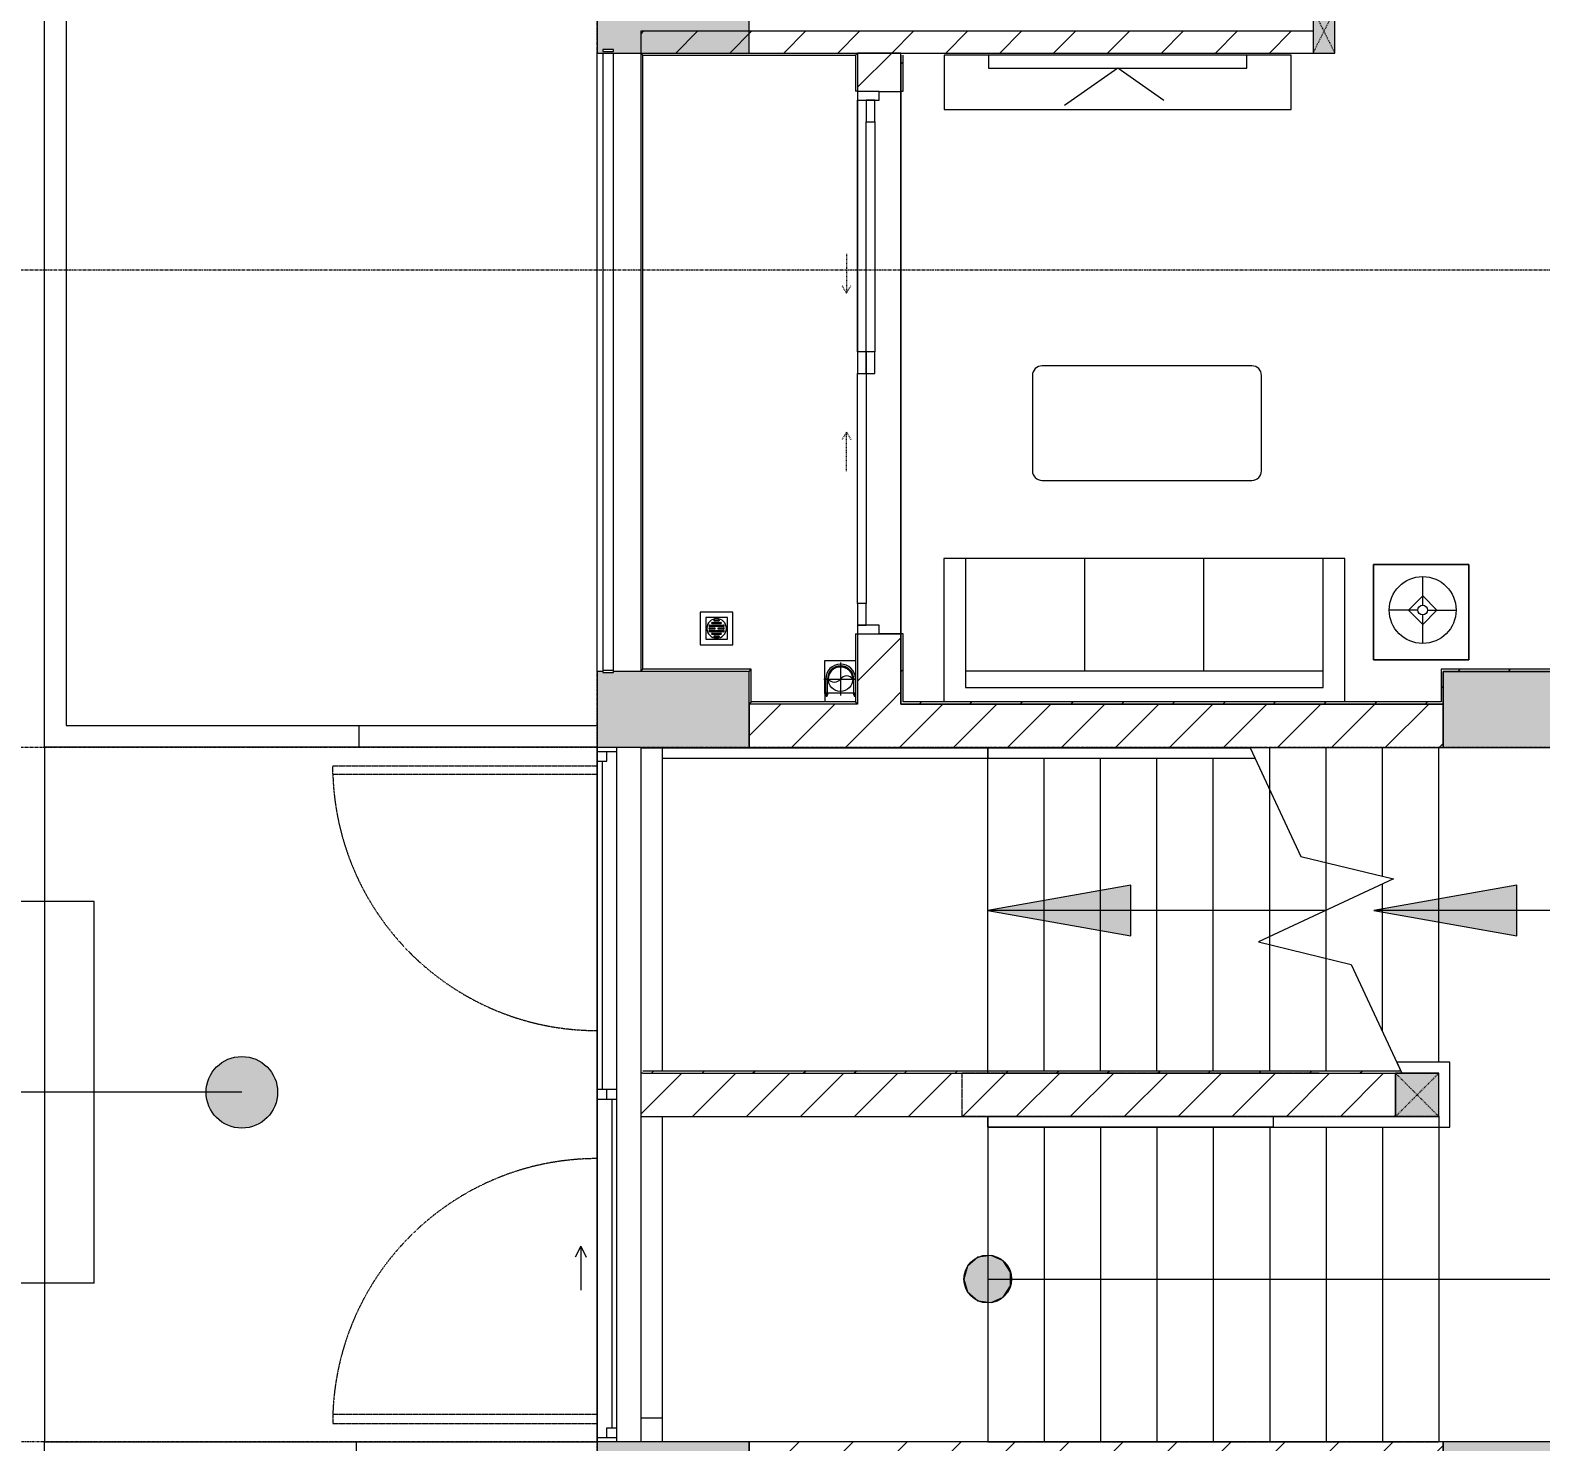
# Model space of a CAD drawing. Header units: millimetres. Extents: x -24439 to 198341, y -52871 to 149926.
# Drawn here: x 31038 to 38003, y 33837 to 40342 of the extents above; entities that cross this region are included whole.
import ezdxf

# ---------------------------------------------------------------- set-up
doc = ezdxf.new("R2010")
doc.units = ezdxf.units.MM
for name, pattern in [('Dash', [6, 3, -3]), ('Grid Line', [22.225, 12.7, -3.175, 3.175, -3.175]), ('IMPORT-CENTER _3_', [10.16, 6.35, -1.27, 1.27, -1.27]), ('NET VAN', [1.06, 0.53, -0.53]), ('Overhead', [3.96875, 2.38125, -1.5875])]:
    doc.linetypes.add(name, pattern=pattern)
for name, color, linetype, lineweight in [('0-1', 7, 'Continuous', 5), ('A-ANNO-NOTE', 131, 'Continuous', 9), ('A-DETL-GENF-2', 9, 'NET VAN', 9), ('A-DOOR', 31, 'Continuous', 9), ('A-DOOR-FRAM', 31, 'Continuous', 9), ('A-DOOR-HDLN', 31, 'Dash', 9), ('A-FLOR', 192, 'Continuous', 9), ('A-FLOR-1', 9, 'Continuous', 9), ('A-FLOR-HRAL', 11, 'Continuous', 9), ('A-FLOR-HRAL-1', 9, 'Continuous', 9), ('A-GLAZ', 151, 'Continuous', 9), ('A-WALL', 113, 'Continuous', 9), ('A-WALL-1', 253, 'Continuous', 18), ('A-WALL-3', 113, 'Continuous', 18), ('A-WALL-PATT-1', 10, 'Continuous', 9), ('A-WALL-PATT-2', 9, 'Continuous', 9), ('A-WALL-PATT-3', 111, 'Continuous', 9), ('G-IMPT', 8, 'Continuous', 9), ('G-IMPT-2', 8, 'IMPORT-CENTER _3_', 9), ('I-FURN', 30, 'Continuous', 9), ('I-FURN-1', 9, 'Continuous', 9), ('I-WALL-1', 253, 'Continuous', 18), ('I-WALL-3', 2, 'Continuous', 18), ('M-EQPM', 50, 'Continuous', 9), ('S-BEAM-1', 9, 'Continuous', 9), ('S-COLS', 52, 'Continuous', 9), ('S-COLS-1', 254, 'Continuous', 5), ('S-COLS-2', 253, 'Continuous', 18), ('S-COLS-3', 9, 'Continuous', 9), ('S-COLS-4', 52, 'Continuous', 18), ('S-COLS-5', 52, 'Dash', 9), ('S-COLS-HDLN', 52, 'Dash', 9), ('S-COLS-HDLN-1', 9, 'Dash', 9), ('S-GRID-1', 1, 'Grid Line', 9), ('S-STRS', 31, 'Continuous', 9), ('S-STRS-ANNO', 31, 'Continuous', 9), ('S-STRS-MBND', 31, 'Overhead', 9), ('S-STRS-MBND-1', 31, 'Continuous', 9)]:
    doc.layers.add(name, color=color, linetype=linetype, lineweight=lineweight)
doc.styles.add('Arial_6', font='arial_0.ttf', dxfattribs={"height": 2})
pattern_1 = [(45, (0, 0), (-124.4508, 124.4508), [])]
pattern_2 = [(45, (0, 0), (-116.6726, 116.6726), [])]

# ---------------------------------------------------------------- blocks, each defined once
blk = doc.blocks.new('NCV_TKTC_KET CAU_rvt-1-TKCS_MB ĐỊNH VỊ CAO ĐỘ THIẾT KẾ')
at = {"layer": 'S-COLS-1'}
h = blk.add_hatch(color=256, dxfattribs=at)
h.paths.add_polyline_path([(34352.6, 40236.9), (34352.6, 40586.9), (33652.6, 40586.9), (33652.6, 40236.9), (33727.6, 40236.9)])
h.paths.add_polyline_path([(33677.6, 40243.7), (33677.6, 40253.7), (33727.6, 40253.7), (33727.6, 40243.7)])
for points in [[(33852.6, 37036.9), (34352.6, 37036.9), (34352.6, 37386.9), (33727.6, 37386.9), (33727.6, 37381.9), (33677.6, 37381.9), (33677.6, 37386.9), (33652.6, 37386.9), (33652.6, 37037.4), (33852.6, 37037.4)], [(38642.6, 37036.9), (38852.6, 37036.9), (38852.6, 37386.9), (37552.6, 37386.9), (37552.6, 37036.9), (38037.4, 37036.9)], [(34352.6, 33486.9), (34352.6, 33836.9), (33652.6, 33836.9), (33652.6, 33486.9), (33677.6, 33486.9), (33677.6, 33491.9), (33727.6, 33491.9), (33727.6, 33486.9)], [(38642.6, 33486.9), (38852.6, 33486.9), (38852.6, 33836.9), (37552.6, 33836.9), (37552.6, 33486.9), (38037.4, 33486.9)]]:
    blk.add_hatch(color=256, dxfattribs=at).paths.add_polyline_path(points)
at = {"layer": 'A-FLOR-1'}
blk.add_line((35452.6, 35545.6), (35452.6, 36985.2), dxfattribs=at)
at = {"layer": 'S-BEAM-1'}
for p, q in [((33952.6, 35545.3), (33952.6, 36985.2)), ((33952.6, 33836.9), (33952.6, 35335.6)), ((33852.6, 33946.9), (33952.6, 33946.9)), ((33952.6, 33836.9), (33952.6, 33946.9))]:
    blk.add_line(p, q, dxfattribs=at)
at = {"layer": 'S-COLS-2'}
for p, q in [((33652.6, 40586.9), (33652.6, 40236.9)), ((34352.6, 40236.9), (34352.6, 40586.9)), ((33652.6, 40236.9), (34352.6, 40236.9)), ((33652.6, 37386.9), (33652.6, 37037.4)), ((33677.6, 37386.9), (33652.6, 37386.9)), ((34352.6, 37386.9), (33727.6, 37386.9)), ((34352.6, 37036.9), (34352.6, 37386.9)), ((37552.6, 37386.9), (37552.6, 37036.9)), ((38852.6, 37386.9), (37552.6, 37386.9)), ((33852.6, 37036.9), (34352.6, 37036.9)), ((37552.6, 37036.9), (38852.6, 37036.9)), ((33652.6, 33836.9), (33652.6, 33486.9)), ((34352.6, 33836.9), (33652.6, 33836.9)), ((34352.6, 33486.9), (34352.6, 33836.9)), ((37552.6, 33836.9), (37552.6, 33486.9)), ((38852.6, 33836.9), (37552.6, 33836.9))]:
    blk.add_line(p, q, dxfattribs=at)
blk = doc.blocks.new('G1_SOF - BO TRU - 100x200-V61-TKCS_MB ĐỊNH VỊ CAO ĐỘ THIẾT KẾ')
at = {"layer": 'S-COLS-3'}
blk.add_hatch(color=256, dxfattribs=at).paths.add_polyline_path([(50, -100), (50, 100), (-50, 100), (-50, -100)])
at = {"layer": 'S-COLS-2'}
for p, q in [((50, 100), (-50, 100)), ((-50, 100), (-50, -100)), ((50, -100), (50, 100)), ((-50, -100), (50, -100))]:
    blk.add_line(p, q, dxfattribs=at)
at = {"layer": 'S-COLS-HDLN-1'}
for p, q in [((50, 100), (-50, -100)), ((-50, 100), (50, -100))]:
    blk.add_line(p, q, dxfattribs=at)
blk = doc.blocks.new('LOBBY_SOFA_1 - LOBBY_SOFA_1-850634-TKCS_MB ĐỊNH VỊ CAO ĐỘ THIẾT KẾ')
at = {"layer": 'I-FURN'}
for p, q in [((-2556, 0), (-2556, -660)), ((-708, -660), (-708, 0)), ((-2457, -66), (-2457, -660)), ((-807, -66), (-2457, -66)), ((-807, -660), (-807, -66)), ((-3128.2, -193.5), (-2688.2, -193.5)), ((-3128.2, -633.5), (-3128.2, -193.5)), ((-2688.2, -193.5), (-2688.2, -633.5)), ((-807, -143), (-2457, -143)), ((-1907, -143), (-1907, -660)), ((-1357, -143), (-1357, -660)), ((-2915.4, -269), (-2915.4, -401)), ((-2915.4, -357), (-2981.4, -423)), ((-2849.4, -423), (-2915.4, -357)), ((-2937.4, -423), (-3069.4, -423)), ((-2981.4, -423), (-2915.4, -489)), ((-2915.4, -489), (-2849.4, -423)), ((-2915.4, -445), (-2915.4, -577)), ((-2893.4, -423), (-2761.4, -423)), ((-2688.2, -633.5), (-3128.2, -633.5)), ((-2556, -660), (-708, -660)), ((-1160.3, -1020.5), (-2128.3, -1020.5)), ((-2172.3, -1064.5), (-2172.3, -1504.5)), ((-1116.3, -1504.5), (-1116.3, -1064.5)), ((-2128.3, -1548.5), (-1160.3, -1548.5))]:
    blk.add_line(p, q, dxfattribs=at)
for radius in [154, 22]:
    blk.add_circle((-2915.4, -423), radius, dxfattribs=at)
for centre, start, end in [((-2128.3, -1064.5), 90, 180), ((-1160.3, -1064.5), 0, 90), ((-2128.3, -1504.5), 180, 270), ((-1160.3, -1504.5), 270, 0)]:
    blk.add_arc(centre, 44, start, end, dxfattribs=at)
at = {"layer": 'I-FURN-1'}
for p, q in [((-2556, 0), (-2556, -660)), ((-708, -660), (-708, 0)), ((-2688.2, -193.5), (-3128.2, -193.5)), ((-3128.2, -193.5), (-3128.2, -633.5)), ((-2688.2, -633.5), (-2688.2, -193.5)), ((-3128.2, -633.5), (-2688.2, -633.5)), ((-2556, -660), (-708, -660)), ((-1160.3, -1020.5), (-2128.3, -1020.5)), ((-2172.3, -1064.5), (-2172.3, -1504.5)), ((-1116.3, -1504.5), (-1116.3, -1064.5)), ((-2128.3, -1548.5), (-1160.3, -1548.5))]:
    blk.add_line(p, q, dxfattribs=at)
for centre, start, end in [((-2128.3, -1064.5), 90, 180), ((-1160.3, -1064.5), 0, 90), ((-2128.3, -1504.5), 180, 270), ((-1160.3, -1504.5), 270, 0)]:
    blk.add_arc(centre, 44, start, end, dxfattribs=at)
blk = doc.blocks.new('RES_BAN AN - RES_BAN AN-V82-TKCS_MB ĐỊNH VỊ CAO ĐỘ THIẾT KẾ')
at = {"layer": 'I-FURN-1'}
for p, q in [((1600, 0), (0, 0)), ((0, 0), (0, -250)), ((1600, -250), (1600, 0)), ((0, -250), (1600, -250))]:
    blk.add_line(p, q, dxfattribs=at)
blk = doc.blocks.new('KE TIVI-2 - KE TIVI-2-V83-TKCS_MB ĐỊNH VỊ CAO ĐỘ THIẾT KẾ')
at = {"layer": 'I-FURN-1'}
for p, q in [((-595.6, 0), (-595.6, -60)), ((595.6, 0), (-595.6, 0)), ((-595.6, -60), (595.6, -60)), ((0, -60), (-245.7, -232.1)), ((213, -209.1), (0, -60)), ((595.6, -60), (595.6, 0))]:
    blk.add_line(p, q, dxfattribs=at)
blk = doc.blocks.new('Railing - Railing-962544-TKCS_MB ĐỊNH VỊ CAO ĐỘ THIẾT KẾ')
at = {"layer": 'A-FLOR-HRAL-1'}
for p, q in [((10944.1, 30976.2), (10954.1, 30966.2)), ((10954.1, 30966.2), (11934.1, 30966.2)), ((10954.1, 28136.2), (10954.1, 30966.2)), ((11944.1, 30976.2), (11934.1, 30966.2)), ((11934.1, 30966.2), (11934.1, 30800.1)), ((11944.1, 30800.1), (11934.1, 30800.1)), ((11934.1, 28300.1), (11944.1, 28300.1)), ((11934.1, 28300.1), (11934.1, 27986.2)), ((10944.1, 28126.2), (10954.1, 28136.2)), ((11454.1, 28136.2), (10954.1, 28136.2)), ((11444.1, 28126.2), (11454.1, 28136.2)), ((11454.1, 27986.2), (11454.1, 28136.2)), ((11454.1, 27986.2), (11444.1, 27976.2)), ((11934.1, 27986.2), (11454.1, 27986.2)), ((11944.1, 27976.2), (11934.1, 27986.2))]:
    blk.add_line(p, q, dxfattribs=at)
blk = doc.blocks.new('NCV_TKTC_TANG 1_rvt-1-TKCS_MB ĐỊNH VỊ CAO ĐỘ THIẾT KẾ')
at = {"layer": 'A-WALL-PATT-1'}
h = blk.add_hatch(dxfattribs=at)
h.set_pattern_fill('FP_2', color=256, style=0, pattern_type=2)
h.set_pattern_definition(pattern_1)
h.paths.add_polyline_path([(36952.6, 40236.9), (36952.6, 40336.9), (33852.6, 40336.9), (33852.6, 40236.9), (36826.9, 40236.9)])
at = {"layer": 'A-WALL-PATT-2'}
h = blk.add_hatch(dxfattribs=at)
h.set_pattern_fill('FP_3', color=256, style=0, pattern_type=2)
h.set_pattern_definition(pattern_2)
h.paths.add_polyline_path([(35062.6, 37246.9), (35062.6, 37560.7), (35052.6, 37560.7), (35052.6, 37246.9)])
h.paths.add_polyline_path([(35052.6, 40060.7), (35062.6, 40060.7), (35062.6, 40226.9), (35052.6, 40226.9)])
h = blk.add_hatch(dxfattribs=at)
h.set_pattern_fill('FP_3', color=256, style=0, pattern_type=2)
h.set_pattern_definition(pattern_2)
h.paths.add_polyline_path([(37552.6, 37246.9), (37552.6, 37396.9), (37542.6, 37396.9), (37542.6, 37246.9)])
h = blk.add_hatch(dxfattribs=at)
h.set_pattern_fill('FP_3', color=256, style=0, pattern_type=2)
h.set_pattern_definition(pattern_2)
h.paths.add_polyline_path([(38862.6, 37386.9), (38862.6, 37396.9), (37552.6, 37396.9), (37552.6, 37386.9), (38852.6, 37386.9)])
h = blk.add_hatch(dxfattribs=at)
h.set_pattern_fill('FP_3', color=256, style=0, pattern_type=2)
h.set_pattern_definition(pattern_2)
h.paths.add_polyline_path([(37552.6, 37236.9), (37552.6, 37246.9), (35052.6, 37246.9), (35052.6, 37236.9), (36826.9, 37236.9)])
at = {"layer": 'A-FLOR-1'}
for p, q in [((35052.6, 40060.3), (35052.6, 37560.7)), ((35052.6, 37560.7), (35052.6, 40060.3)), ((34852.6, 40020.3), (34852.6, 38860.3)), ((34952.6, 37560.7), (35052.6, 37560.7))]:
    blk.add_line(p, q, dxfattribs=at)
at = {"layer": 'A-WALL-1'}
for p, q in [((36952.6, 40336.9), (33852.6, 40336.9)), ((33852.6, 40336.9), (33852.6, 40236.9)), ((33852.6, 40236.9), (36952.6, 40236.9))]:
    blk.add_line(p, q, dxfattribs=at)
at = {"layer": 'I-WALL-1'}
for p, q in [((35052.6, 40226.9), (35052.6, 40060.7)), ((35062.6, 40060.7), (35062.6, 40226.9)), ((35052.6, 40060.7), (35062.6, 40060.7)), ((35052.6, 37560.7), (35052.6, 37246.9)), ((35062.6, 37560.7), (35052.6, 37560.7)), ((35062.6, 37246.9), (35062.6, 37560.7)), ((37552.6, 37396.9), (37542.6, 37396.9)), ((37542.6, 37396.9), (37542.6, 37246.9)), ((38862.6, 37396.9), (37552.6, 37396.9)), ((37552.6, 37246.9), (37552.6, 37386.9)), ((37552.6, 37386.9), (38852.6, 37386.9)), ((35052.6, 37246.9), (35052.6, 37236.9)), ((35052.6, 37236.9), (37552.6, 37236.9)), ((37542.6, 37246.9), (35062.6, 37246.9)), ((37552.6, 37236.9), (37552.6, 37246.9))]:
    blk.add_line(p, q, dxfattribs=at)
at = {"layer": 'A-FLOR-HRAL-1'}
blk.add_blockref('Railing - Railing-962544-TKCS_MB ĐỊNH VỊ CAO ĐỘ THIẾT KẾ', (22908.5, 9260.7), dxfattribs=at)
at = {"layer": 'I-FURN-1'}
for name, p in [('RES_BAN AN - RES_BAN AN-V82-TKCS_MB ĐỊNH VỊ CAO ĐỘ THIẾT KẾ', (35252.2, 40226.9)), ('KE TIVI-2 - KE TIVI-2-V83-TKCS_MB ĐỊNH VỊ CAO ĐỘ THIẾT KẾ', (36052.2, 40226.9))]:
    blk.add_blockref(name, p, dxfattribs=at)
at = {"layer": 'I-FURN-1', "rotation": 180}
blk.add_blockref('LOBBY_SOFA_1 - LOBBY_SOFA_1-850634-TKCS_MB ĐỊNH VỊ CAO ĐỘ THIẾT KẾ', (34542.6, 37246.9), dxfattribs=at)
at = {"layer": 'S-COLS-3'}
blk.add_blockref('G1_SOF - BO TRU - 100x200-V61-TKCS_MB ĐỊNH VỊ CAO ĐỘ THIẾT KẾ', (37002.6, 40336.9), dxfattribs=at)
blk = doc.blocks.new('FD_01 - FD_01-1200x2200mm-1787917-TKCS_MB ĐỊNH VỊ CAO ĐỘ THIẾT KẾ')
at = {"layer": 'A-DETL-GENF-2'}
for p, q in [((570, 100), (570, 1320)), ((570, 1320), (610, 1320)), ((610, 1320), (610, 100))]:
    blk.add_line(p, q, dxfattribs=at)
blk.add_arc((610, 100), 1220, 91.87889, 180, dxfattribs=at)
blk = doc.blocks.new('FD_01 - FD_01-1200x2200mm-1787918-TKCS_MB ĐỊNH VỊ CAO ĐỘ THIẾT KẾ')
at = {"layer": 'A-DETL-GENF-2'}
for p, q in [((570, -100), (570, -1320)), ((610, -1320), (610, -100)), ((570, -1320), (610, -1320))]:
    blk.add_line(p, q, dxfattribs=at)
blk.add_arc((610, -100), 1220, 180, 268.12111, dxfattribs=at)
blk = doc.blocks.new('Top Rail Type - Top Rail_Internal_-950603-TKCS_MB ĐỊNH VỊ CAO ĐỘ THIẾT KẾ')
at = {"layer": 'A-FLOR-HRAL'}
for p, q in [((35452.6, 35286.5), (35452.6, 35335.6)), ((36768.5, 35336.5), (36768.5, 35286.5)), ((36768.5, 35286.5), (35452.6, 35286.5))]:
    blk.add_line(p, q, dxfattribs=at)
blk = doc.blocks.new('Top Rail Type - Top Rail_Internal_-V159-TKCS_MB ĐỊNH VỊ CAO ĐỘ THIẾT KẾ')
at = {"layer": 'A-FLOR-HRAL'}
for p, q in [((37338.8, 35586), (37362.1, 35536)), ((37458, 35586), (37338.8, 35586)), ((37458, 35536), (37362.1, 35536)), ((37583, 35586), (37458, 35586)), ((37533, 35536), (37458, 35536)), ((37533, 35461), (37533, 35536)), ((37583, 35461), (37583, 35586)), ((37533, 35336.5), (37533, 35461)), ((37583, 35286.5), (37583, 35461)), ((35452.6, 35335.6), (35452.6, 35286.5)), ((36768.5, 35336.5), (37458, 35336.5)), ((37458, 35336.5), (37533, 35336.5)), ((35452.6, 35286.5), (37458, 35286.5)), ((37458, 35286.5), (37583, 35286.5))]:
    blk.add_line(p, q, dxfattribs=at)
blk = doc.blocks.new('Railing - 50 x 10mm-1251311-TKCS_MB ĐỊNH VỊ CAO ĐỘ THIẾT KẾ')
at = {"layer": 'A-FLOR-HRAL'}
for p, q in [((25, 5), (-25, 5)), ((-25, 5), (-25, -5)), ((25, -5), (25, 5)), ((-25, -5), (25, -5))]:
    blk.add_line(p, q, dxfattribs=at)
blk = doc.blocks.new('Railing - Railing-1598316-TKCS_MB ĐỊNH VỊ CAO ĐỘ THIẾT KẾ')
at = {"layer": 'A-FLOR-HRAL'}
for p, q in [((33677.6, 40236.9), (33677.6, 37391.9)), ((33727.6, 37391.9), (33727.6, 40236.9))]:
    blk.add_line(p, q, dxfattribs=at)
for p in [(33702.6, 40248.7), (33702.6, 37386.9)]:
    blk.add_blockref('Railing - 50 x 10mm-1251311-TKCS_MB ĐỊNH VỊ CAO ĐỘ THIẾT KẾ', p)
blk = doc.blocks.new('TKTC_XREF_251221_MB TANG 1 - TKTC_XREF_260130_MB TANG 1_dwg_THU NUOC - THU NUOC-444531-TKCS_MB TẦNG 1-4202120-TKCS_MB ĐỊNH VỊ CAO ĐỘ THIẾT KẾ')
at = {"layer": 'M-EQPM'}
for p, q in [((-23.3, 10.8), (40.9, 10.8)), ((40.9, 4.8), (-23.3, 4.8)), ((-11, 23.3), (28.5, 23.3)), ((28.5, 17.3), (-11, 17.3)), ((-1.1, 35.6), (18.5, 35.6)), ((18.5, 29.6), (-1.1, 29.6)), ((-23.3, -13.6), (40.9, -13.6)), ((40.9, -19.6), (-23.3, -19.6)), ((-11, -26.1), (28.5, -26.1)), ((28.5, -32.1), (-11, -32.1)), ((-1.1, -38.5), (18.5, -38.5)), ((18.5, -44.5), (-1.1, -44.5))]:
    blk.add_line(p, q, dxfattribs=at)
at = {"layer": 'M-EQPM', "flags": 128}
for points in [[(83.7, -79.4), (83.7, 70.6), (-66.3, 70.6), (-66.3, -79.4)], [(58.7, -54.4), (58.7, 45.6), (-41.3, 45.6), (-41.3, -54.4)]]:
    blk.add_lwpolyline(points, close=True, dxfattribs=at)
for points in [[(-23.3, -1.2), (0.7, -1.2), (0.7, -7.2), (-23.3, -7.2)], [(40.9, -7.2), (16.7, -7.2), (16.7, -1.2), (40.9, -1.2)]]:
    blk.add_lwpolyline(points, dxfattribs=at)
at = {"layer": 'M-EQPM'}
for centre, radius, start, end in [((8.7, -4.4), 45, 360, 180), ((8.7, -4.4), 45, 360, 180), ((-23.3, 7.8), 3, 90, 270), ((-11, 20.3), 3, 90, 270), ((-1.1, 32.6), 3, 90, 270), ((18.5, 32.6), 3, 270, 90), ((28.5, 20.3), 3, 270, 90), ((40.9, 7.8), 3, 270, 90), ((8.7, -4.4), 45, 180, 360), ((8.7, -4.4), 45, 180, 360), ((-23.3, -4.2), 3, 90, 270), ((-23.3, -16.6), 3, 90, 270), ((-11, -29.1), 3, 90, 270), ((-1.1, -41.5), 3, 90, 270), ((18.5, -41.5), 3, 270, 90), ((28.5, -29.1), 3, 270, 90), ((40.9, -4.2), 3, 270, 90), ((40.9, -16.6), 3, 270, 90)]:
    blk.add_arc(centre, radius, start, end, dxfattribs=at)
blk = doc.blocks.new('TKTC_XREF_251221_MB TANG 1 - TKTC_XREF_260130_MB TANG 1_dwg_CUM U_DN100-V211-TKCS_MB ĐỊNH VỊ CAO ĐỘ THIẾT KẾ')
at = {"layer": 'G-IMPT'}
blk.add_hatch(color=256, dxfattribs=at).paths.add_polyline_path([(61, 0), (58.9, 15.8), (52.8, 30.5), (43.1, 43.1), (30.5, 52.8), (15.8, 58.9), (0, 61), (0, 57), (14.8, 55.1), (28.5, 49.4), (40.3, 40.3), (49.4, 28.5), (55.1, 14.8), (57, 0), (55.1, -14.8), (49.4, -28.5), (40.3, -40.3), (28.5, -49.4), (14.8, -55.1), (0, -57), (0, -61), (15.8, -58.9), (30.5, -52.8), (43.1, -43.1), (52.8, -30.5), (58.9, -15.8)])
for p, q in [((-79.1, 66.6), (-79.1, 63.4)), ((-76.6, 66.6), (-76.6, 63.4)), ((-74.6, 66.6), (-74.6, 63.4)), ((-72.7, 69.3), (-72.7, 60.7)), ((-66.9, 67.9), (-71.7, 67.9)), ((-66.9, 62.1), (-71.7, 62.1)), ((-65, 69), (0, 69)), ((-79.1, -63.4), (-79.1, -66.6)), ((-76.6, -63.4), (-76.6, -66.6)), ((-74.6, -63.4), (-74.6, -66.6)), ((-72.7, -60.7), (-72.7, -68.3)), ((-66.9, -62.1), (-71.7, -62.1)), ((-66.9, -67.9), (-71.7, -67.9))]:
    blk.add_line(p, q, dxfattribs=at)
at = {"layer": 'G-IMPT', "flags": 128}
for points in [[(-71.7, 59.2), (-66.9, 59.2), (-66.9, 70.8), (-71.7, 70.8)], [(-66.9, 70.8), (-66.9, 72.7), (-65, 72.7), (-65, 57.3), (-66.9, 57.3), (-66.9, 59.2)], [(-72.7, 67.6), (-78.1, 67.6), (-78.1, 62.4), (-72.7, 62.4)], [(-65, 61), (0, 61), (0, 57)], [(-72.7, -62.4), (-78.1, -62.4), (-78.1, -67.6), (-72.7, -67.6)], [(-66.9, -68.3), (-66.9, -59.2), (-71.7, -59.2)], [(-66.9, -59.2), (-66.9, -57.3), (-65, -57.3), (-65, -68.3)], [(-65, -61), (0, -61), (0, -57)]]:
    blk.add_lwpolyline(points, dxfattribs=at)
at = {"layer": 'G-IMPT'}
for centre, radius, start, end in [((-71.1, 69.3), 1.56, 112.61986, 247.38014), ((-78.1, 66.6), 0.96, 90, 180), ((-78.1, 63.4), 0.96, 180, 270), ((-67.9, 65), 4.8, 143.1301, 216.8699), ((-71.1, 60.7), 1.56, 112.61986, 247.38014), ((0, 0), 69, 271.95476, 90), ((0, 0), 61, 270, 90), ((0, 0), 57, 270, 90), ((-78.1, -63.4), 0.96, 90, 180), ((-78.1, -66.6), 0.96, 180, 270), ((-71.1, -60.7), 1.56, 112.61986, 247.38014), ((-67.9, -65), 4.8, 143.1301, 216.8699)]:
    blk.add_arc(centre, radius, start, end, dxfattribs=at)
blk = doc.blocks.new('TKTC_XREF_251221_MB TANG 1 - TKTC_XREF_260130_MB TANG 1_dwg_$cc-V212-TKCS_MB ĐỊNH VỊ CAO ĐỘ THIẾT KẾ')
at = {"layer": 'G-IMPT'}
blk.add_circle((0, 0), 0.5, dxfattribs=at)
for centre, radius, start, end in [((0, 0), 0.5, 90, 270), ((0.188, 0.25), 0.313, 126.8699, 233.1301), ((-0.188, -0.25), 0.313, 306.8699, 53.1301)]:
    blk.add_arc(centre, radius, start, end, dxfattribs=at)
at = {"layer": 'G-IMPT-2'}
for p, q in [((-0.673, 0), (0.673, 0)), ((0, -0.673), (0, 0.607))]:
    blk.add_line(p, q, dxfattribs=at)
blk = doc.blocks.new('TKTC_XREF_251221_MB TANG 1 - TKTC_XREF_260130_MB TANG 1_dwg-4202109-TKCS_MB ĐỊNH VỊ CAO ĐỘ THIẾT KẾ')
at = {"layer": 'G-IMPT'}
blk.add_line((-168309.1, -364059.6), (-168449.6, -364059.6), dxfattribs=at)
at = {"layer": 'G-IMPT', "flags": 128}
for points in [[(-168449.6, -364059.6), (-168449.6, -363909.9), (-168309.1, -363909.9)], [(-168309.1, -364059.7), (-168449.9, -364059.7), (-168449.6, -364099.7)]]:
    blk.add_lwpolyline(points, dxfattribs=at)
blk.add_blockref('TKTC_XREF_251221_MB TANG 1 - TKTC_XREF_260130_MB TANG 1_dwg_THU NUOC - THU NUOC-444531-TKCS_MB TẦNG 1-4202120-TKCS_MB ĐỊNH VỊ CAO ĐỘ THIẾT KẾ', (-168957.9, -363757))
for name, p, xscale, yscale, zscale, rotation in [('TKTC_XREF_251221_MB TANG 1 - TKTC_XREF_260130_MB TANG 1_dwg_$cc-V212-TKCS_MB ĐỊNH VỊ CAO ĐỘ THIẾT KẾ', (-168378.1, -363994.7), 113.7150000000073, 113.7150000000073, 113.7150000000073, 269.9990086637467), ('TKTC_XREF_251221_MB TANG 1 - TKTC_XREF_260130_MB TANG 1_dwg_CUM U_DN100-V211-TKCS_MB ĐỊNH VỊ CAO ĐỘ THIẾT KẾ', (-168377.2, -363994.7), 0.9975000000000007, 0.9975000000000007, 0.9975000000000007, 90.00099133829464)]:
    blk.add_blockref(name, p, dxfattribs=dict(xscale=xscale, yscale=yscale, zscale=zscale, rotation=rotation))
blk = doc.blocks.new('TKTC_XREF_251221_MB TANG 1 - TKTC_XREF_251221_MB TANG 1-2038492-TKCS_MB ĐỊNH VỊ CAO ĐỘ THIẾT KẾ')
blk.add_blockref('TKTC_XREF_251221_MB TANG 1 - TKTC_XREF_260130_MB TANG 1_dwg-4202109-TKCS_MB ĐỊNH VỊ CAO ĐỘ THIẾT KẾ', (169499.1, 384109.7))
blk = doc.blocks.new('G1_SOF - BO TRU - 200x200-3050151-TKCS_MB ĐỊNH VỊ CAO ĐỘ THIẾT KẾ')
at = {"layer": 'S-COLS-HDLN'}
for p, q in [((-100, 100), (100, -100)), ((100, 100), (-100, -100))]:
    blk.add_line(p, q, dxfattribs=at)
blk = doc.blocks.new('DEG_02-DEG_03 - DEG_02-2500x2400mm-CỬA ĐI 02 CÁNH TRƯỢT-625766-TKCS_MB ĐỊNH VỊ CAO ĐỘ THIẾT KẾ')
at = {"layer": 'A-DOOR'}
for p, q in [((-1110, 100), (-1210, 100)), ((-1210, 100), (-1210, 60)), ((-1110, 60), (-1110, 100)), ((-1110, 100), (-50, 100)), ((50, 100), (-50, 100)), ((-50, 100), (-50, 60)), ((50, 60), (50, 100)), ((-1210, 60), (-1110, 60)), ((-50, 60), (-1110, 60)), ((50, 60), (-50, 60)), ((-50, 60), (-50, 20)), ((-50, 60), (50, 60)), ((-50, 20), (50, 20)), ((50, 20), (50, 60)), ((50, 60), (1110, 60)), ((1110, 20), (50, 20)), ((1210, 60), (1110, 60)), ((1110, 60), (1110, 20)), ((1110, 20), (1210, 20)), ((1210, 20), (1210, 60))]:
    blk.add_line(p, q, dxfattribs=at)
at = {"layer": 'A-DOOR-FRAM'}
for p, q in [((-1210, 100), (-1250, 100)), ((-1250, 100), (-1250, 0)), ((-1210, 0), (-1210, 100)), ((1250, 100), (1210, 100)), ((1210, 100), (1210, 0)), ((1250, 0), (1250, 100)), ((-1250, 0), (-1210, 0)), ((1210, 0), (1250, 0))]:
    blk.add_line(p, q, dxfattribs=at)
at = {"layer": 'A-DOOR-HDLN'}
for p, q in [((-500.4, 151.1), (-320.4, 151.1)), ((-320.4, 151.1), (-355, 171.1)), ((-320.4, 151.1), (-355, 131.1)), ((320.4, 151.1), (355, 171.1)), ((320.4, 151.1), (355, 131.1)), ((500.4, 151.1), (320.4, 151.1))]:
    blk.add_line(p, q, dxfattribs=at)
blk = doc.blocks.new('1_FAMILY RVT - W01-WxH 1000x3200-3541590-TKCS_MB ĐỊNH VỊ CAO ĐỘ THIẾT KẾ')
at = {"layer": 'A-GLAZ'}
for p, q in [((-1600, 103.81), (1600, 103.81)), ((-1600, -96.19), (-1600, 103.81)), ((1600, 103.81), (1600, -96.19)), ((-1600, -7.29), (-1580.95, -7.29)), ((-1580.95, -7.29), (-22.225, -7.29)), ((-1580.95, -96.19), (-1580.95, -7.29)), ((-1536.5, -51.74), (-1580.95, -51.74)), ((-1536.5, -96.19), (-1536.5, -51.74)), ((-22.225, -7.29), (22.225, -7.29)), ((-22.225, -7.29), (-22.225, -96.19)), ((22.225, -51.74), (-22.225, -51.74)), ((22.225, -7.29), (1536.5, -7.29)), ((22.225, -96.19), (22.225, -7.29)), ((22.225, -29.515), (1536.5, -29.515)), ((1536.5, -7.29), (1600, -7.29)), ((1536.5, -51.74), (1536.5, -7.29)), ((1580.95, -51.74), (1536.5, -51.74)), ((1580.95, -96.19), (1580.95, -7.29)), ((1600, -96.19), (-1600, -96.19)), ((-1600, -96.19), (-1536.5, -96.19)), ((-1536.5, -73.965), (-22.225, -73.965)), ((-1536.5, -96.19), (-22.225, -96.19)), ((-22.225, -96.19), (22.225, -96.19)), ((22.225, -96.19), (1580.95, -96.19)), ((1580.95, -96.19), (1600, -96.19)), ((698.4, -172.39), (749.2, -146.99)), ((698.4, -172.39), (749.2, -197.79)), ((698.4, -172.39), (901.6, -172.39))]:
    blk.add_line(p, q, dxfattribs=at)
blk = doc.blocks.new('Top Rail Type - Top Rail_Internal_-3803884-TKCS_MB ĐỊNH VỊ CAO ĐỘ THIẾT KẾ')
at = {"layer": 'A-FLOR-HRAL'}
for p, q in [((33952.6, 36985.2), (33952.6, 37035.2)), ((33952.6, 37035.2), (35452.6, 37035.2)), ((35452.6, 36985.2), (33952.6, 36985.2)), ((35452.6, 37035.2), (36663, 37035.2)), ((35452.6, 37035.2), (35452.6, 36985.2)), ((36686.3, 36985.2), (35452.6, 36985.2))]:
    blk.add_line(p, q, dxfattribs=at)
blk = doc.blocks.new('Top Rail Type - Top Rail_Internal_-V309-TKCS_MB ĐỊNH VỊ CAO ĐỘ THIẾT KẾ')
at = {"layer": 'A-FLOR-HRAL'}
for p, q in [((33952.6, 36985.2), (33952.6, 37035.2)), ((35452.6, 37035.2), (33952.6, 37035.2)), ((35452.6, 36985.2), (33952.6, 36985.2)), ((36663, 37035.2), (35452.6, 37035.2)), ((36686.3, 36985.2), (35452.6, 36985.2))]:
    blk.add_line(p, q, dxfattribs=at)
blk = doc.blocks.new('GHI CHU CAO DO THIET KE - GHI CHÚ CAO ĐỘ THIẾT KẾ-1513209-TKCS_MB ĐỊNH VỊ CAO ĐỘ THIẾT KẾ')
at = {"layer": 'A-ANNO-NOTE'}
for p, q in [((0, 8), (0, 0)), ((14.5, 8), (0, 8)), ((4.5, 8), (4.5, 0)), ((14.5, 0), (14.5, 8)), ((14.5, 4), (0, 4)), ((14.5, 0), (0, 0))]:
    blk.add_line(p, q, dxfattribs=at)
at = {"layer": 'A-ANNO-NOTE', "char_height": 2, "attachment_point": 5, "line_spacing_factor": 0.936439, "style": 'Arial_6'}
for s, insert, width in [('\\pt0.5,1,1.5,2,2.5,3,3.5,4,4.5,5,5.5,6,6.5,7,7.5,8,8.5,9,9.5,10,10.5,11,11.5,12,12.5,13,13.5,14,14.5,15,15.5,16;QG', (2.255, 5.459), 4.63), ('\\pt0.5,1,1.5,2,2.5,3,3.5,4,4.5,5,5.5,6,6.5,7,7.5,8,8.5,9,9.5,10,10.5,11,11.5,12,12.5,13,13.5,14,14.5,15,15.5,16;TK', (2.229, 1.459), 4.5)]:
    blk.add_mtext(s, dxfattribs=dict(at, insert=insert, width=width))

msp = doc.modelspace()

# ---------------------------------------------------------------- hatches: boundary and pattern name
at = {"layer": 'A-ANNO-NOTE'}
h = msp.add_hatch(color=256, dxfattribs=at)
edge = h.paths.add_edge_path()
edge.add_arc((32013.8, 35447.4), 165, 0, 360)
at = {"layer": 'A-WALL-PATT-3'}
h = msp.add_hatch(dxfattribs=at)
h.set_pattern_fill('FP_1', color=256, style=0, pattern_type=2)
h.set_pattern_definition(pattern_1)
h.paths.add_polyline_path([(35052.6, 37236.9), (35052.6, 37560.3), (34852.6, 37560.3), (34852.6, 37236.9), (35011.3, 37236.9)])
h.paths.add_polyline_path([(34952.6, 40060.3), (35052.6, 40060.3), (35052.6, 40236.9), (34852.6, 40236.9), (34852.6, 40060.3)])
h = msp.add_hatch(dxfattribs=at)
h.set_pattern_fill('FP_1', color=256, style=0, pattern_type=2)
h.set_pattern_definition(pattern_1)
h.paths.add_polyline_path([(37552.6, 37036.9), (37552.6, 37236.9), (34352.6, 37236.9), (34352.6, 37036.9), (36826.9, 37036.9)])
h = msp.add_hatch(dxfattribs=at)
h.set_pattern_fill('FP_1', color=256, style=0, pattern_type=2)
h.set_pattern_definition(pattern_1)
h.paths.add_polyline_path([(36768.9, 35335.6), (36768.9, 35336.5), (37332.6, 35336.5), (37332.6, 35535.6), (33852.6, 35535.6), (33852.6, 35335.6), (34406.1, 35335.6)])
h = msp.add_hatch(dxfattribs=at)
h.set_pattern_fill('FP_8', color=256, style=0, pattern_type=2)
h.set_pattern_definition(pattern_2)
h.paths.add_polyline_path([(37533, 35535.6), (37533, 35536), (37362.1, 35536), (37357.6, 35545.6), (33862.6, 35545.6), (33862.6, 35535.6), (37532.6, 35535.6)])
h = msp.add_hatch(dxfattribs=at)
h.set_pattern_fill('FP_1', color=256, style=0, pattern_type=2)
h.set_pattern_definition(pattern_1)
h.paths.add_polyline_path([(37552.6, 33636.9), (37552.6, 33836.9), (34352.6, 33836.9), (34352.6, 33636.9), (36826.9, 33636.9)])
at = {"layer": 'S-COLS-1'}
msp.add_hatch(color=256, dxfattribs=at).paths.add_polyline_path([(37532.6, 35336.5), (37532.6, 35535.6), (37332.6, 35535.6), (37332.6, 35336.5), (37458, 35336.5)])
at = {"layer": 'S-STRS-ANNO'}
for points in [[(36112.6, 36169.2), (36112.6, 36402), (35452.6, 36285.6)], [(37892.6, 36169.2), (37892.6, 36402), (37232.6, 36285.6)], [(35468.2, 34478.1), (35524.6, 34503.8), (35558.1, 34555.9), (35558.1, 34617.9), (35524.6, 34670.1), (35468.2, 34695.8), (35406.9, 34687), (35360, 34646.4), (35342.6, 34586.9), (35360, 34527.5), (35406.9, 34486.9)]]:
    msp.add_hatch(color=256, dxfattribs=at).paths.add_polyline_path(points)
h = msp.add_hatch(color=256, dxfattribs=at)
edge = h.paths.add_edge_path()
edge.add_arc((35452.6, 34586.9), 110, 0, 360)

# ---------------------------------------------------------------- linework, layer by layer
at = {"layer": 'A-ANNO-NOTE'}
msp.add_line((32013.8, 35447.4), (31332.8, 35447.4), dxfattribs=at)
msp.add_circle((32013.8, 35447.4), 165, dxfattribs=at)
at = {"layer": 'A-FLOR'}
for p, q in [((32552.6, 37137.4), (33652.6, 37137.4)), ((31103.5, 37037.4), (31103.5, 33837.4)), ((33652.6, 37037.4), (32552.6, 37037.4)), ((32542.6, 33837.4), (33652.6, 33837.4))]:
    msp.add_line(p, q, dxfattribs=at)
at = {"layer": 'A-WALL'}
for p, q in [((31103.5, 37037.4), (31103.5, 40386.3)), ((31203.5, 40386.3), (31203.5, 37137.4)), ((33652.6, 37386.9), (33652.6, 40236.9)), ((33852.6, 40236.9), (33852.6, 37386.9)), ((35052.6, 40060.3), (35052.6, 37560.7)), ((34852.6, 38860.3), (34852.6, 40020.3)), ((31203.5, 37137.4), (32552.6, 37137.4)), ((32552.6, 37137.4), (32552.6, 37037.4)), ((32552.6, 37037.4), (31103.5, 37037.4)), ((37332.6, 35336.5), (37332.6, 35535.6)), ((31103.5, 33837.4), (32542.6, 33837.4)), ((31103.5, 18236.9), (31103.5, 33837.4)), ((32542.6, 33737.4), (32542.6, 33837.4))]:
    msp.add_line(p, q, dxfattribs=at)
at = {"layer": 'A-WALL-3'}
for p, q in [((35052.6, 40236.9), (34852.6, 40236.9)), ((34852.6, 40236.9), (34852.6, 40060.3)), ((35052.6, 40060.3), (35052.6, 40236.9)), ((34952.6, 40060.3), (35052.6, 40060.3)), ((34852.6, 37560.3), (34852.6, 37236.9)), ((35052.6, 37560.3), (34952.6, 37560.3)), ((35052.6, 37236.9), (35052.6, 37560.3)), ((34852.6, 37236.9), (34352.6, 37236.9)), ((34352.6, 37236.9), (34352.6, 37036.9)), ((37552.6, 37236.9), (35052.6, 37236.9)), ((37552.6, 37036.9), (37552.6, 37236.9)), ((34352.6, 37036.9), (37552.6, 37036.9)), ((33862.6, 35535.6), (33852.6, 35535.6)), ((33852.6, 35335.6), (36768.9, 35335.6)), ((37552.6, 33836.9), (34352.6, 33836.9)), ((34352.6, 33836.9), (34352.6, 33636.9)), ((37552.6, 33636.9), (37552.6, 33836.9))]:
    msp.add_line(p, q, dxfattribs=at)
at = {"layer": 'I-WALL-3'}
for p, q in [((37357.6, 35545.6), (33862.6, 35545.6)), ((33862.6, 35535.6), (37532.6, 35535.6))]:
    msp.add_line(p, q, dxfattribs=at)
at = {"layer": 'S-COLS'}
msp.add_line((37332.6, 35535.6), (37332.6, 35336.5), dxfattribs=at)
at = {"layer": 'S-COLS-4'}
for p, q in [((37532.6, 35535.6), (37332.6, 35535.6)), ((37532.6, 35336.5), (37532.6, 35535.6))]:
    msp.add_line(p, q, dxfattribs=at)
at = {"layer": 'S-GRID-1'}
for p, q in [((33652.6, 20960.6), (33652.6, 80482.7)), ((131551.8, 39236.9), (29351.8, 39236.9)), ((131551.8, 37036.9), (29351.8, 37036.9)), ((32145.8, 33836.9), (26645.8, 33836.9)), ((128757.8, 33836.9), (32145.8, 33836.9))]:
    msp.add_line(p, q, dxfattribs=at)
at = {"layer": 'S-STRS'}
for p, q in [((35712.6, 37035.6), (35452.6, 37035.6)), ((35452.6, 35545.6), (35452.6, 36985.2)), ((35972.6, 37035.6), (35712.6, 37035.6)), ((35712.6, 35545.6), (35712.6, 36985.2)), ((36232.6, 37035.6), (35972.6, 37035.6)), ((35972.6, 35545.6), (35972.6, 36985.2)), ((36492.6, 37035.6), (36232.6, 37035.6)), ((36232.6, 35545.6), (36232.6, 36985.2)), ((36662.8, 37035.6), (36492.6, 37035.6)), ((36492.6, 35545.6), (36492.6, 36985.2)), ((36752.6, 37035.6), (36662.8, 37035.6)), ((37012.6, 37035.6), (36752.6, 37035.6)), ((36752.6, 36843.2), (36752.6, 37035.6)), ((37272.6, 37035.6), (37012.6, 37035.6)), ((37012.6, 36506.6), (37012.6, 37035.6)), ((37532.6, 37035.6), (37272.6, 37035.6)), ((37272.6, 36443.4), (37272.6, 37035.6)), ((39002.6, 37035.6), (37532.6, 37035.6)), ((37532.6, 35586), (37532.6, 37035.6)), ((36752.6, 36164.3), (36752.6, 36843.2)), ((37012.6, 36285.6), (37012.6, 36506.6)), ((37272.6, 35728), (37272.6, 36406.8)), ((37012.6, 36064.6), (37012.6, 36285.6)), ((36752.6, 36127.8), (36752.6, 36164.3)), ((36752.6, 35545.6), (36752.6, 36127.8)), ((37012.6, 35545.6), (37012.6, 36064.6)), ((35452.6, 35286.5), (35452.6, 33836.9)), ((35712.6, 35286.5), (35712.6, 33836.9)), ((35972.6, 35286.5), (35972.6, 33836.9)), ((36232.6, 35286.5), (36232.6, 33836.9)), ((36492.6, 35286.5), (36492.6, 33836.9)), ((36752.6, 35286.5), (36752.6, 33836.9)), ((37012.6, 35286.5), (37012.6, 33836.9)), ((37272.6, 35286.5), (37272.6, 33836.9)), ((37532.6, 35286.5), (37532.6, 33836.9))]:
    msp.add_line(p, q, dxfattribs=at)
at = {"layer": 'S-STRS-ANNO'}
for p, q in [((36112.6, 36402), (35452.6, 36285.6)), ((36112.6, 36169.2), (36112.6, 36402)), ((37892.6, 36402), (37232.6, 36285.6)), ((37892.6, 36169.2), (37892.6, 36402)), ((35712.6, 36285.6), (35452.6, 36285.6)), ((35452.6, 36285.6), (36112.6, 36169.2)), ((35972.6, 36285.6), (35712.6, 36285.6)), ((36232.6, 36285.6), (35972.6, 36285.6)), ((36492.6, 36285.6), (36232.6, 36285.6)), ((36752.6, 36285.6), (36492.6, 36285.6)), ((37012.6, 36285.6), (36752.6, 36285.6)), ((37272.6, 36285.6), (37232.6, 36285.6)), ((37232.6, 36285.6), (37892.6, 36169.2)), ((37532.6, 36285.6), (37272.6, 36285.6)), ((38267.6, 36285.6), (37532.6, 36285.6)), ((35406.9, 34687), (35360, 34646.4)), ((35468.2, 34695.8), (35406.9, 34687)), ((35524.6, 34670.1), (35468.2, 34695.8)), ((35360, 34646.4), (35342.6, 34586.9)), ((35558.1, 34617.9), (35524.6, 34670.1)), ((35558.1, 34555.9), (35558.1, 34617.9)), ((35342.6, 34586.9), (35360, 34527.5)), ((35452.6, 34586.9), (35712.6, 34586.9)), ((35524.6, 34503.8), (35558.1, 34555.9)), ((35712.6, 34586.9), (35972.6, 34586.9)), ((35972.6, 34586.9), (36232.6, 34586.9)), ((36232.6, 34586.9), (36492.6, 34586.9)), ((36492.6, 34586.9), (36752.6, 34586.9)), ((36752.6, 34586.9), (37012.6, 34586.9)), ((37012.6, 34586.9), (37272.6, 34586.9)), ((37272.6, 34586.9), (37532.6, 34586.9)), ((37532.6, 34586.9), (38267.6, 34586.9)), ((35360, 34527.5), (35406.9, 34486.9)), ((35406.9, 34486.9), (35468.2, 34478.1)), ((35468.2, 34478.1), (35524.6, 34503.8))]:
    msp.add_line(p, q, dxfattribs=at)
msp.add_circle((35452.6, 34586.9), 110, dxfattribs=at)
at = {"layer": 'S-STRS-MBND'}
for p, q in [((33852.6, 37035.6), (35452.6, 37035.6)), ((35452.6, 35535.6), (35452.6, 37035.6)), ((36662.8, 37035.6), (35452.6, 37035.6)), ((35332.7, 35535.6), (35332.7, 35336.9)), ((35452.6, 35535.6), (35332.7, 35535.6)), ((36980.7, 35535.6), (35452.6, 35535.6)), ((35332.7, 35336.9), (35452.6, 35336.9)), ((35452.6, 35336.9), (35452.6, 33836.9)), ((35452.6, 35336.9), (37532.6, 35336.9)), ((37532.6, 35336.9), (37532.6, 33836.9)), ((35452.6, 33836.9), (33852.6, 33836.9)), ((35452.6, 33836.9), (37532.6, 33836.9))]:
    msp.add_line(p, q, dxfattribs=at)
at = {"layer": 'S-STRS-MBND-1'}
for p, q in [((36662.8, 37035.6), (36896.3, 36534.8)), ((36896.3, 36534.8), (37324.1, 36430.9)), ((37324.1, 36430.9), (36701, 36140.3)), ((36701, 36140.3), (37128.8, 36036.4)), ((37128.8, 36036.4), (37362.3, 35535.6))]:
    msp.add_line(p, q, dxfattribs=at)

# ---------------------------------------------------------------- block references
at = {"layer": '0-1'}
for name in ['NCV_TKTC_KET CAU_rvt-1-TKCS_MB ĐỊNH VỊ CAO ĐỘ THIẾT KẾ', 'NCV_TKTC_TANG 1_rvt-1-TKCS_MB ĐỊNH VỊ CAO ĐỘ THIẾT KẾ']:
    msp.add_blockref(name, (0, 0), dxfattribs=at)
at = {"layer": 'A-ANNO-NOTE', "xscale": 220, "yscale": 220, "zscale": 220}
msp.add_blockref('GHI CHU CAO DO THIET KE - GHI CHÚ CAO ĐỘ THIẾT KẾ-1513209-TKCS_MB ĐỊNH VỊ CAO ĐỘ THIẾT KẾ', (28142.8, 34567.4), dxfattribs=at)
at = {"layer": 'A-DOOR'}
for name, p, rotation in [('DEG_02-DEG_03 - DEG_02-2500x2400mm-CỬA ĐI 02 CÁNH TRƯỢT-625766-TKCS_MB ĐỊNH VỊ CAO ĐỘ THIẾT KẾ', (34952.6, 38810.3), 89.9999999999999), ('FD_01 - FD_01-1200x2200mm-1787917-TKCS_MB ĐỊNH VỊ CAO ĐỘ THIẾT KẾ', (33752.6, 36342), 89.99999999999993), ('FD_01 - FD_01-1200x2200mm-1787918-TKCS_MB ĐỊNH VỊ CAO ĐỘ THIẾT KẾ', (33752.6, 34531.9), 269.9999999999999)]:
    msp.add_blockref(name, p, dxfattribs=dict(at, rotation=rotation))
at = {"layer": 'A-FLOR-HRAL'}
for name in ['Railing - Railing-1598316-TKCS_MB ĐỊNH VỊ CAO ĐỘ THIẾT KẾ', 'Top Rail Type - Top Rail_Internal_-3803884-TKCS_MB ĐỊNH VỊ CAO ĐỘ THIẾT KẾ', 'Top Rail Type - Top Rail_Internal_-V309-TKCS_MB ĐỊNH VỊ CAO ĐỘ THIẾT KẾ', 'Top Rail Type - Top Rail_Internal_-V159-TKCS_MB ĐỊNH VỊ CAO ĐỘ THIẾT KẾ', 'Top Rail Type - Top Rail_Internal_-950603-TKCS_MB ĐỊNH VỊ CAO ĐỘ THIẾT KẾ']:
    msp.add_blockref(name, (0, 0), dxfattribs=at)
at = {"layer": 'A-GLAZ', "rotation": 270}
msp.add_blockref('1_FAMILY RVT - W01-WxH 1000x3200-3541590-TKCS_MB ĐỊNH VỊ CAO ĐỘ THIẾT KẾ', (33748.8, 35437.4), dxfattribs=at)
at = {"layer": 'M-EQPM'}
msp.add_blockref('TKTC_XREF_251221_MB TANG 1 - TKTC_XREF_251221_MB TANG 1-2038492-TKCS_MB ĐỊNH VỊ CAO ĐỘ THIẾT KẾ', (33652.6, 17236.9), dxfattribs=at)
at = {"layer": 'S-COLS-5'}
msp.add_blockref('G1_SOF - BO TRU - 200x200-3050151-TKCS_MB ĐỊNH VỊ CAO ĐỘ THIẾT KẾ', (37432.6, 35435.6), dxfattribs=at)

doc.saveas('drawing.dxf')
